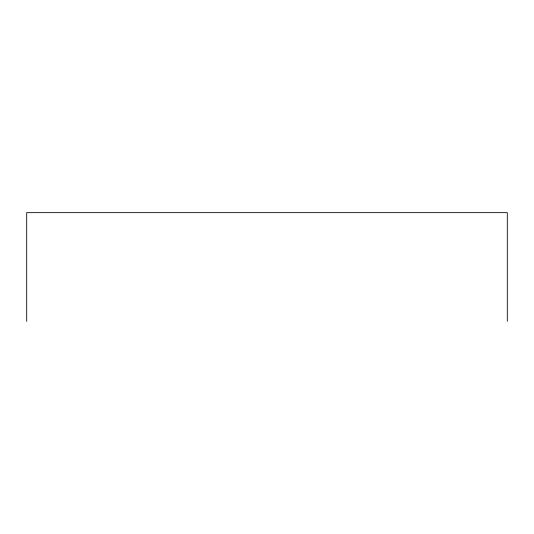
<?xml version="1.0" encoding="UTF-8"?>
<svg xmlns="http://www.w3.org/2000/svg" width="534" height="534" viewBox="0 0 534 534"><rect width="100%" height="100%" fill="white"/><g stroke="black" fill="none" stroke-linecap="round" stroke-linejoin="round"><path stroke-width="0.8" d="M507.3 321.355L507.3 212.645L26.7 212.645L26.7 321.355"/></g></svg>
